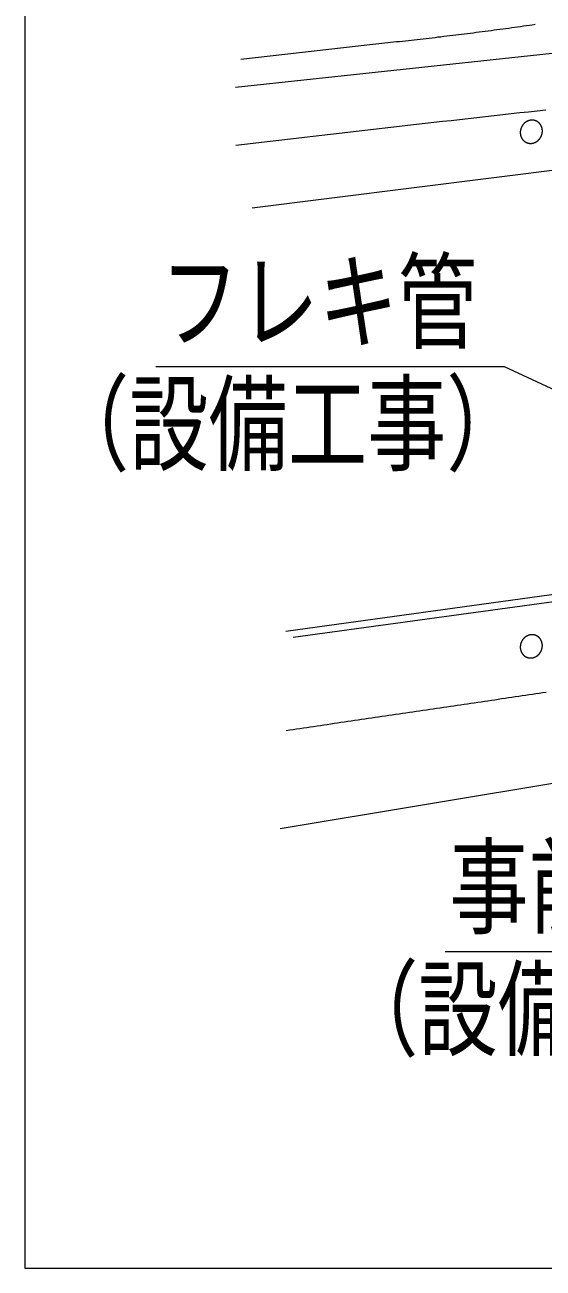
# Model space of a CAD drawing. Units: millimetres on the paper. Extents: x -305 to 305, y -152 to 152.
# Drawn here: x -231.65 to -215.57, y -111.63 to -73.02 of the extents above; entities that cross this region are included whole.
import ezdxf
from ezdxf.enums import TextEntityAlignment as Align

# ---------------------------------------------------------------- set-up
doc = ezdxf.new("R2010")
doc.units = ezdxf.units.MM
doc.layers.add('0-1_RV', color=7, linetype='Continuous', lineweight=9)
doc.styles.add('ＭＳ ゴシック', font='')
doc.styles.get('ＭＳ ゴシック').set_extended_font_data('MS Gothic')

msp = doc.modelspace()

# ---------------------------------------------------------------- linework, layer by layer
at = {"layer": '0-1_RV'}
for p, q in [((-190.34, -71.243), (-225.121, -74.963)), ((-220.853, -73.629), (-224.956, -74.095)), ((-203.038, -76.007), (-224.599, -78.712)), ((-223.557, -91.847), (-204.671, -89.251)), ((-223.324, -92.033), (-204.437, -89.438)), ((-215.635, -92.472), (-215.633, -92.468)), ((-194.004, -93.028), (-223.728, -97.988))]:
    msp.add_line(p, q, dxfattribs=at)
msp.add_lwpolyline([(-231.654, -111.629), (-164.163, -111.629), (-164.163, -45.625), (-231.654, -45.625)], close=True, dxfattribs=at)
for points in [[(-215.813, -73.013), (-215.905, -73.026), (-215.996, -73.039), (-216.088, -73.052), (-216.179, -73.065), (-216.27, -73.078), (-216.362, -73.091), (-216.453, -73.103), (-216.545, -73.116), (-216.636, -73.129), (-216.728, -73.141), (-216.819, -73.153), (-216.911, -73.166), (-217.002, -73.178), (-217.094, -73.19), (-217.185, -73.202), (-217.277, -73.214), (-217.368, -73.226), (-217.46, -73.238), (-217.551, -73.25), (-217.643, -73.262), (-217.734, -73.274), (-217.826, -73.285), (-217.917, -73.297), (-218.009, -73.308), (-218.101, -73.32), (-218.192, -73.331), (-218.284, -73.342), (-218.376, -73.353), (-218.467, -73.365), (-218.559, -73.376), (-218.65, -73.387), (-218.742, -73.398), (-218.834, -73.408), (-218.925, -73.419), (-219.017, -73.43), (-219.109, -73.441), (-219.201, -73.451)], [(-219.201, -73.451), (-219.292, -73.462), (-219.384, -73.472), (-219.476, -73.483), (-219.567, -73.493), (-219.659, -73.503), (-219.751, -73.513), (-219.843, -73.523), (-219.934, -73.533), (-220.026, -73.543), (-220.118, -73.553), (-220.21, -73.563), (-220.302, -73.573), (-220.393, -73.582), (-220.485, -73.592), (-220.577, -73.601), (-220.669, -73.611), (-220.761, -73.62), (-220.853, -73.629), (-220.853, -73.629)], [(-215.487, -75.668), (-215.755, -75.697), (-216.022, -75.727), (-216.29, -75.757), (-216.557, -75.787), (-216.824, -75.816), (-217.092, -75.846), (-217.359, -75.876), (-217.626, -75.906), (-217.893, -75.936), (-218.161, -75.966), (-218.428, -75.997), (-218.695, -76.027), (-218.963, -76.057), (-219.23, -76.087), (-219.497, -76.118), (-219.764, -76.148), (-220.032, -76.179), (-220.299, -76.209), (-220.566, -76.24), (-220.833, -76.271), (-221.101, -76.302), (-221.368, -76.333), (-221.635, -76.363)], [(-216.018, -75.997), (-216.023, -75.999), (-216.028, -76.001), (-216.033, -76.002), (-216.038, -76.004), (-216.042, -76.006), (-216.047, -76.008), (-216.052, -76.01), (-216.057, -76.012), (-216.061, -76.014), (-216.066, -76.017), (-216.07, -76.019), (-216.075, -76.021), (-216.08, -76.024), (-216.084, -76.026), (-216.088, -76.029), (-216.093, -76.032), (-216.097, -76.034), (-216.102, -76.037), (-216.106, -76.04), (-216.11, -76.043), (-216.114, -76.046), (-216.119, -76.049), (-216.123, -76.052), (-216.127, -76.055), (-216.131, -76.058), (-216.135, -76.061), (-216.139, -76.065), (-216.143, -76.068), (-216.147, -76.071), (-216.15, -76.075), (-216.154, -76.078), (-216.158, -76.082), (-216.162, -76.085), (-216.165, -76.089), (-216.169, -76.093), (-216.172, -76.096), (-216.176, -76.1), (-216.179, -76.104), (-216.183, -76.108)], [(-215.821, -75.993), (-215.826, -75.991), (-215.831, -75.99), (-215.836, -75.989), (-215.841, -75.988), (-215.846, -75.986), (-215.851, -75.985), (-215.856, -75.985), (-215.861, -75.984), (-215.866, -75.983), (-215.871, -75.982), (-215.876, -75.982), (-215.881, -75.981), (-215.887, -75.981), (-215.892, -75.98), (-215.897, -75.98), (-215.902, -75.98), (-215.907, -75.98), (-215.912, -75.98), (-215.917, -75.98), (-215.923, -75.98), (-215.928, -75.98), (-215.933, -75.98), (-215.938, -75.981), (-215.943, -75.981), (-215.948, -75.982), (-215.953, -75.982), (-215.958, -75.983), (-215.963, -75.984), (-215.969, -75.985), (-215.974, -75.986), (-215.979, -75.987), (-215.984, -75.988), (-215.989, -75.989), (-215.994, -75.99), (-215.999, -75.991), (-216.004, -75.993), (-216.009, -75.994), (-216.013, -75.996), (-216.018, -75.997)], [(-215.661, -76.108), (-215.664, -76.103), (-215.667, -76.099), (-215.67, -76.095), (-215.673, -76.091), (-215.677, -76.087), (-215.68, -76.084), (-215.683, -76.08), (-215.687, -76.076), (-215.691, -76.072), (-215.694, -76.069), (-215.698, -76.065), (-215.702, -76.062), (-215.705, -76.058), (-215.709, -76.055), (-215.713, -76.051), (-215.717, -76.048), (-215.721, -76.045), (-215.725, -76.042), (-215.729, -76.039), (-215.734, -76.036), (-215.738, -76.033), (-215.742, -76.03), (-215.746, -76.027), (-215.751, -76.024), (-215.755, -76.021), (-215.759, -76.019), (-215.764, -76.016), (-215.768, -76.014), (-215.773, -76.012), (-215.778, -76.009), (-215.782, -76.007), (-215.787, -76.005), (-215.792, -76.003), (-215.797, -76.001), (-215.801, -75.999), (-215.806, -75.998), (-215.811, -75.996), (-215.816, -75.994), (-215.821, -75.993)], [(-221.635, -76.363), (-221.902, -76.394), (-222.17, -76.426), (-222.437, -76.457), (-222.704, -76.488), (-222.971, -76.519), (-223.238, -76.55), (-223.505, -76.582), (-223.773, -76.613), (-224.04, -76.645), (-224.307, -76.676), (-224.574, -76.708), (-224.841, -76.74), (-225.108, -76.771)], [(-216.271, -76.286), (-216.272, -76.291), (-216.273, -76.296), (-216.274, -76.301), (-216.275, -76.306), (-216.275, -76.311), (-216.276, -76.316), (-216.277, -76.321), (-216.277, -76.326), (-216.278, -76.331), (-216.278, -76.337), (-216.279, -76.342), (-216.279, -76.347), (-216.279, -76.352), (-216.279, -76.357), (-216.279, -76.362), (-216.279, -76.367), (-216.279, -76.373), (-216.279, -76.378), (-216.279, -76.383), (-216.279, -76.388), (-216.278, -76.393), (-216.278, -76.398), (-216.277, -76.403), (-216.277, -76.408), (-216.276, -76.414), (-216.275, -76.419), (-216.275, -76.424), (-216.274, -76.429), (-216.273, -76.434), (-216.272, -76.439), (-216.271, -76.444), (-216.27, -76.449), (-216.269, -76.454), (-216.267, -76.459), (-216.266, -76.464), (-216.265, -76.469), (-216.263, -76.474), (-216.261, -76.479), (-216.26, -76.484)], [(-216.183, -76.108), (-216.186, -76.112), (-216.189, -76.116), (-216.193, -76.12), (-216.196, -76.124), (-216.199, -76.128), (-216.202, -76.132), (-216.205, -76.136), (-216.208, -76.14), (-216.211, -76.145), (-216.214, -76.149), (-216.216, -76.153), (-216.219, -76.158), (-216.222, -76.162), (-216.224, -76.166), (-216.227, -76.171), (-216.229, -76.175), (-216.232, -76.18), (-216.234, -76.184), (-216.237, -76.189), (-216.239, -76.194), (-216.241, -76.198), (-216.243, -76.203), (-216.245, -76.208), (-216.247, -76.212), (-216.249, -76.217), (-216.251, -76.222), (-216.253, -76.227), (-216.255, -76.231), (-216.257, -76.236), (-216.258, -76.241), (-216.26, -76.246), (-216.262, -76.251), (-216.263, -76.256), (-216.265, -76.261), (-216.266, -76.266), (-216.267, -76.271), (-216.269, -76.276), (-216.27, -76.281), (-216.271, -76.286)], [(-215.594, -76.294), (-215.594, -76.289), (-215.595, -76.284), (-215.595, -76.279), (-215.596, -76.273), (-215.597, -76.268), (-215.597, -76.263), (-215.598, -76.258), (-215.599, -76.253), (-215.6, -76.248), (-215.601, -76.243), (-215.602, -76.238), (-215.603, -76.233), (-215.604, -76.228), (-215.606, -76.223), (-215.607, -76.218), (-215.609, -76.213), (-215.61, -76.208), (-215.612, -76.203), (-215.613, -76.198), (-215.615, -76.194), (-215.617, -76.189), (-215.619, -76.184), (-215.621, -76.179), (-215.623, -76.174), (-215.625, -76.17), (-215.627, -76.165), (-215.629, -76.16), (-215.631, -76.156), (-215.634, -76.151), (-215.636, -76.147), (-215.638, -76.142), (-215.641, -76.138), (-215.644, -76.133), (-215.646, -76.129), (-215.649, -76.125), (-215.652, -76.12), (-215.655, -76.116), (-215.658, -76.112), (-215.661, -76.108)], [(-215.633, -76.488), (-215.63, -76.484), (-215.628, -76.479), (-215.626, -76.474), (-215.624, -76.47), (-215.622, -76.465), (-215.62, -76.46), (-215.618, -76.455), (-215.617, -76.451), (-215.615, -76.446), (-215.613, -76.441), (-215.612, -76.436), (-215.61, -76.431), (-215.609, -76.426), (-215.607, -76.421), (-215.606, -76.416), (-215.605, -76.411), (-215.603, -76.406), (-215.602, -76.401), (-215.601, -76.396), (-215.6, -76.391), (-215.599, -76.386), (-215.598, -76.381), (-215.598, -76.376), (-215.597, -76.371), (-215.596, -76.366), (-215.596, -76.361), (-215.595, -76.356), (-215.595, -76.35), (-215.594, -76.345), (-215.594, -76.34), (-215.594, -76.335), (-215.593, -76.33), (-215.593, -76.325), (-215.593, -76.32), (-215.593, -76.314), (-215.593, -76.309), (-215.594, -76.304), (-215.594, -76.299), (-215.594, -76.294)], [(-216.26, -76.484), (-216.258, -76.488), (-216.256, -76.493), (-216.255, -76.498), (-216.253, -76.503), (-216.251, -76.508), (-216.249, -76.512), (-216.246, -76.517), (-216.244, -76.522), (-216.242, -76.526), (-216.24, -76.531), (-216.237, -76.535), (-216.235, -76.54), (-216.232, -76.544), (-216.23, -76.549), (-216.227, -76.553), (-216.224, -76.557), (-216.221, -76.562), (-216.218, -76.566), (-216.215, -76.57), (-216.212, -76.574), (-216.209, -76.578), (-216.206, -76.582), (-216.203, -76.587), (-216.2, -76.59), (-216.196, -76.594), (-216.193, -76.598), (-216.189, -76.602), (-216.186, -76.606), (-216.182, -76.609), (-216.179, -76.613), (-216.175, -76.617), (-216.171, -76.62), (-216.167, -76.623), (-216.163, -76.627), (-216.159, -76.63), (-216.155, -76.633), (-216.151, -76.637), (-216.147, -76.64), (-216.143, -76.643)], [(-216.143, -76.643), (-216.139, -76.646), (-216.135, -76.648), (-216.13, -76.651), (-216.126, -76.654), (-216.121, -76.657), (-216.117, -76.659), (-216.113, -76.662), (-216.108, -76.664), (-216.103, -76.667), (-216.099, -76.669), (-216.094, -76.671), (-216.09, -76.673), (-216.085, -76.675), (-216.08, -76.677), (-216.075, -76.679), (-216.071, -76.681), (-216.066, -76.683), (-216.061, -76.685), (-216.056, -76.686), (-216.051, -76.688), (-216.046, -76.689), (-216.041, -76.691), (-216.036, -76.692), (-216.031, -76.693), (-216.026, -76.694), (-216.021, -76.696), (-216.016, -76.696), (-216.011, -76.697), (-216.006, -76.698), (-216.001, -76.699), (-215.996, -76.7), (-215.991, -76.7), (-215.986, -76.701), (-215.98, -76.701), (-215.975, -76.701), (-215.97, -76.701), (-215.965, -76.702), (-215.96, -76.702), (-215.955, -76.702)], [(-215.955, -76.702), (-215.95, -76.702), (-215.944, -76.701), (-215.939, -76.701), (-215.934, -76.701), (-215.929, -76.7), (-215.924, -76.7), (-215.919, -76.699), (-215.914, -76.699), (-215.909, -76.698), (-215.904, -76.697), (-215.899, -76.696), (-215.893, -76.695), (-215.888, -76.694), (-215.883, -76.693), (-215.878, -76.692), (-215.873, -76.69), (-215.868, -76.689), (-215.864, -76.688), (-215.859, -76.686), (-215.854, -76.685), (-215.849, -76.683), (-215.844, -76.681), (-215.839, -76.679), (-215.834, -76.678), (-215.83, -76.676), (-215.825, -76.674), (-215.82, -76.672), (-215.815, -76.669), (-215.811, -76.667), (-215.806, -76.665), (-215.802, -76.663), (-215.797, -76.66), (-215.793, -76.658), (-215.788, -76.655), (-215.784, -76.653), (-215.779, -76.65), (-215.775, -76.647), (-215.77, -76.645), (-215.766, -76.642)], [(-215.766, -76.642), (-215.762, -76.639), (-215.758, -76.636), (-215.754, -76.633), (-215.749, -76.63), (-215.745, -76.627), (-215.741, -76.624), (-215.737, -76.62), (-215.733, -76.617), (-215.729, -76.614), (-215.725, -76.61), (-215.722, -76.607), (-215.718, -76.604), (-215.714, -76.6), (-215.71, -76.596), (-215.707, -76.593), (-215.703, -76.589), (-215.7, -76.585), (-215.696, -76.582), (-215.693, -76.578), (-215.689, -76.574), (-215.686, -76.57), (-215.683, -76.566), (-215.679, -76.562), (-215.676, -76.558), (-215.673, -76.554), (-215.67, -76.55), (-215.667, -76.546), (-215.664, -76.542), (-215.661, -76.537), (-215.658, -76.533), (-215.655, -76.529), (-215.653, -76.524), (-215.65, -76.52), (-215.647, -76.516), (-215.645, -76.511), (-215.642, -76.507), (-215.64, -76.502), (-215.637, -76.498), (-215.635, -76.493)], [(-215.635, -76.493), (-215.633, -76.488), (-215.633, -76.488)], [(-227.588, -83.627), (-216.782, -83.627), (-212.722, -85.512)], [(-216.271, -92.266), (-216.272, -92.271), (-216.273, -92.276), (-216.274, -92.281), (-216.275, -92.286), (-216.275, -92.291), (-216.276, -92.296), (-216.277, -92.301), (-216.277, -92.306), (-216.278, -92.312), (-216.278, -92.317), (-216.279, -92.322), (-216.279, -92.327), (-216.279, -92.332), (-216.279, -92.337), (-216.279, -92.342), (-216.279, -92.347), (-216.279, -92.353), (-216.279, -92.358), (-216.279, -92.363), (-216.279, -92.368), (-216.278, -92.373), (-216.278, -92.378), (-216.277, -92.383), (-216.277, -92.389), (-216.276, -92.394), (-216.275, -92.399), (-216.275, -92.404), (-216.274, -92.409), (-216.273, -92.414), (-216.272, -92.419), (-216.271, -92.424), (-216.27, -92.429), (-216.268, -92.434), (-216.267, -92.439), (-216.266, -92.444), (-216.264, -92.449), (-216.263, -92.454), (-216.261, -92.459), (-216.26, -92.464)], [(-216.183, -92.088), (-216.187, -92.091), (-216.19, -92.095), (-216.193, -92.099), (-216.196, -92.103), (-216.2, -92.108), (-216.203, -92.112), (-216.206, -92.116), (-216.209, -92.12), (-216.211, -92.124), (-216.214, -92.129), (-216.217, -92.133), (-216.22, -92.137), (-216.222, -92.142), (-216.225, -92.146), (-216.228, -92.151), (-216.23, -92.155), (-216.233, -92.16), (-216.235, -92.164), (-216.237, -92.169), (-216.239, -92.173), (-216.242, -92.178), (-216.244, -92.183), (-216.246, -92.188), (-216.248, -92.192), (-216.25, -92.197), (-216.252, -92.202), (-216.254, -92.207), (-216.255, -92.211), (-216.257, -92.216), (-216.259, -92.221), (-216.26, -92.226), (-216.262, -92.231), (-216.264, -92.236), (-216.265, -92.241), (-216.266, -92.246), (-216.268, -92.251), (-216.269, -92.256), (-216.27, -92.261), (-216.271, -92.266)], [(-216.019, -91.977), (-216.024, -91.978), (-216.029, -91.98), (-216.034, -91.982), (-216.038, -91.984), (-216.043, -91.986), (-216.048, -91.988), (-216.053, -91.99), (-216.057, -91.992), (-216.062, -91.994), (-216.067, -91.996), (-216.071, -91.999), (-216.076, -92.001), (-216.08, -92.004), (-216.085, -92.006), (-216.089, -92.009), (-216.094, -92.011), (-216.098, -92.014), (-216.102, -92.017), (-216.107, -92.02), (-216.111, -92.022), (-216.115, -92.025), (-216.119, -92.028), (-216.123, -92.031), (-216.128, -92.035), (-216.132, -92.038), (-216.136, -92.041), (-216.14, -92.044), (-216.143, -92.048), (-216.147, -92.051), (-216.151, -92.054), (-216.155, -92.058), (-216.159, -92.061), (-216.162, -92.065), (-216.166, -92.069), (-216.17, -92.072), (-216.173, -92.076), (-216.177, -92.08), (-216.18, -92.084), (-216.183, -92.088)], [(-215.822, -91.973), (-215.827, -91.971), (-215.831, -91.97), (-215.836, -91.968), (-215.841, -91.967), (-215.846, -91.966), (-215.852, -91.965), (-215.857, -91.964), (-215.862, -91.963), (-215.867, -91.963), (-215.872, -91.962), (-215.877, -91.961), (-215.882, -91.961), (-215.887, -91.96), (-215.892, -91.96), (-215.897, -91.96), (-215.903, -91.959), (-215.908, -91.959), (-215.913, -91.959), (-215.918, -91.959), (-215.923, -91.96), (-215.928, -91.96), (-215.933, -91.96), (-215.939, -91.96), (-215.944, -91.961), (-215.949, -91.961), (-215.954, -91.962), (-215.959, -91.963), (-215.964, -91.963), (-215.969, -91.964), (-215.974, -91.965), (-215.979, -91.966), (-215.984, -91.967), (-215.989, -91.968), (-215.994, -91.97), (-215.999, -91.971), (-216.004, -91.972), (-216.009, -91.974), (-216.014, -91.975), (-216.019, -91.977)], [(-215.661, -92.087), (-215.664, -92.083), (-215.667, -92.079), (-215.67, -92.075), (-215.674, -92.071), (-215.677, -92.067), (-215.68, -92.063), (-215.684, -92.059), (-215.687, -92.055), (-215.691, -92.052), (-215.695, -92.048), (-215.698, -92.044), (-215.702, -92.041), (-215.706, -92.038), (-215.71, -92.034), (-215.714, -92.031), (-215.718, -92.028), (-215.722, -92.024), (-215.726, -92.021), (-215.73, -92.018), (-215.734, -92.015), (-215.738, -92.012), (-215.743, -92.009), (-215.747, -92.006), (-215.751, -92.004), (-215.756, -92.001), (-215.76, -91.999), (-215.765, -91.996), (-215.769, -91.994), (-215.774, -91.991), (-215.778, -91.989), (-215.783, -91.987), (-215.788, -91.985), (-215.792, -91.983), (-215.797, -91.981), (-215.802, -91.979), (-215.807, -91.977), (-215.812, -91.976), (-215.817, -91.974), (-215.822, -91.973)], [(-215.594, -92.273), (-215.594, -92.268), (-215.595, -92.263), (-215.595, -92.258), (-215.596, -92.253), (-215.597, -92.248), (-215.597, -92.243), (-215.598, -92.238), (-215.599, -92.232), (-215.6, -92.227), (-215.601, -92.222), (-215.602, -92.217), (-215.603, -92.212), (-215.605, -92.207), (-215.606, -92.202), (-215.607, -92.197), (-215.609, -92.192), (-215.61, -92.188), (-215.612, -92.183), (-215.613, -92.178), (-215.615, -92.173), (-215.617, -92.168), (-215.619, -92.163), (-215.621, -92.159), (-215.623, -92.154), (-215.625, -92.149), (-215.627, -92.144), (-215.629, -92.14), (-215.631, -92.135), (-215.634, -92.131), (-215.636, -92.126), (-215.639, -92.122), (-215.641, -92.117), (-215.644, -92.113), (-215.647, -92.108), (-215.649, -92.104), (-215.652, -92.1), (-215.655, -92.095), (-215.658, -92.091), (-215.661, -92.087)], [(-215.633, -92.468), (-215.63, -92.463), (-215.628, -92.459), (-215.626, -92.454), (-215.624, -92.449), (-215.622, -92.444), (-215.62, -92.44), (-215.618, -92.435), (-215.617, -92.43), (-215.615, -92.425), (-215.613, -92.42), (-215.612, -92.415), (-215.61, -92.41), (-215.609, -92.406), (-215.607, -92.401), (-215.606, -92.396), (-215.605, -92.391), (-215.603, -92.386), (-215.602, -92.381), (-215.601, -92.376), (-215.6, -92.371), (-215.599, -92.365), (-215.598, -92.36), (-215.597, -92.355), (-215.597, -92.35), (-215.596, -92.345), (-215.596, -92.34), (-215.595, -92.335), (-215.595, -92.33), (-215.594, -92.325), (-215.594, -92.32), (-215.594, -92.314), (-215.593, -92.309), (-215.593, -92.304), (-215.593, -92.299), (-215.593, -92.294), (-215.593, -92.289), (-215.594, -92.284), (-215.594, -92.278), (-215.594, -92.273)], [(-216.26, -92.464), (-216.258, -92.468), (-216.256, -92.473), (-216.254, -92.478), (-216.252, -92.483), (-216.25, -92.488), (-216.248, -92.492), (-216.246, -92.497), (-216.244, -92.502), (-216.242, -92.506), (-216.239, -92.511), (-216.237, -92.515), (-216.234, -92.52), (-216.232, -92.524), (-216.229, -92.529), (-216.227, -92.533), (-216.224, -92.537), (-216.221, -92.542), (-216.218, -92.546), (-216.215, -92.55), (-216.212, -92.554), (-216.209, -92.559), (-216.206, -92.563), (-216.203, -92.567), (-216.199, -92.571), (-216.196, -92.574), (-216.192, -92.578), (-216.189, -92.582), (-216.185, -92.586), (-216.182, -92.589), (-216.178, -92.593), (-216.174, -92.597), (-216.171, -92.6), (-216.167, -92.604), (-216.163, -92.607), (-216.159, -92.61), (-216.155, -92.613), (-216.151, -92.617), (-216.147, -92.62), (-216.143, -92.623)], [(-216.143, -92.623), (-216.138, -92.626), (-216.134, -92.629), (-216.13, -92.631), (-216.126, -92.634), (-216.121, -92.637), (-216.117, -92.639), (-216.112, -92.642), (-216.108, -92.644), (-216.103, -92.647), (-216.099, -92.649), (-216.094, -92.651), (-216.089, -92.654), (-216.085, -92.656), (-216.08, -92.658), (-216.075, -92.66), (-216.07, -92.662), (-216.065, -92.663), (-216.061, -92.665), (-216.056, -92.667), (-216.051, -92.668), (-216.046, -92.67), (-216.041, -92.671), (-216.036, -92.672), (-216.031, -92.673), (-216.026, -92.675), (-216.021, -92.676), (-216.016, -92.677), (-216.011, -92.678), (-216.006, -92.678), (-216.001, -92.679), (-215.995, -92.68), (-215.99, -92.68), (-215.985, -92.681), (-215.98, -92.681), (-215.975, -92.681), (-215.97, -92.682), (-215.965, -92.682), (-215.96, -92.682), (-215.954, -92.682)], [(-215.954, -92.682), (-215.949, -92.682), (-215.944, -92.681), (-215.939, -92.681), (-215.934, -92.681), (-215.929, -92.68), (-215.924, -92.68), (-215.918, -92.679), (-215.913, -92.679), (-215.908, -92.678), (-215.903, -92.677), (-215.898, -92.676), (-215.893, -92.675), (-215.888, -92.674), (-215.883, -92.673), (-215.878, -92.672), (-215.873, -92.67), (-215.868, -92.669), (-215.863, -92.668), (-215.858, -92.666), (-215.853, -92.664), (-215.848, -92.663), (-215.844, -92.661), (-215.839, -92.659), (-215.834, -92.657), (-215.829, -92.655), (-215.825, -92.653), (-215.82, -92.651), (-215.815, -92.649), (-215.81, -92.647), (-215.806, -92.645), (-215.801, -92.642), (-215.797, -92.64), (-215.792, -92.638), (-215.788, -92.635), (-215.783, -92.632), (-215.779, -92.63), (-215.775, -92.627), (-215.77, -92.624), (-215.766, -92.622)], [(-215.766, -92.622), (-215.762, -92.619), (-215.757, -92.616), (-215.753, -92.613), (-215.749, -92.61), (-215.745, -92.606), (-215.741, -92.603), (-215.737, -92.6), (-215.733, -92.597), (-215.729, -92.593), (-215.725, -92.59), (-215.721, -92.587), (-215.718, -92.583), (-215.714, -92.58), (-215.71, -92.576), (-215.707, -92.572), (-215.703, -92.569), (-215.699, -92.565), (-215.696, -92.561), (-215.693, -92.557), (-215.689, -92.553), (-215.686, -92.55), (-215.683, -92.546), (-215.679, -92.542), (-215.676, -92.538), (-215.673, -92.533), (-215.67, -92.529), (-215.667, -92.525), (-215.664, -92.521), (-215.661, -92.517), (-215.658, -92.512), (-215.655, -92.508), (-215.653, -92.504), (-215.65, -92.499), (-215.647, -92.495), (-215.645, -92.491), (-215.642, -92.486), (-215.64, -92.482), (-215.637, -92.477), (-215.635, -92.472)], [(-215.691, -93.783), (-215.797, -93.799), (-215.903, -93.815), (-216.009, -93.83), (-216.116, -93.846), (-216.222, -93.862), (-216.328, -93.877), (-216.434, -93.893), (-216.54, -93.909), (-216.646, -93.924), (-216.752, -93.94), (-216.858, -93.955), (-216.964, -93.971), (-217.07, -93.987), (-217.176, -94.002), (-217.282, -94.018), (-217.389, -94.034), (-217.495, -94.049), (-217.601, -94.065), (-217.707, -94.081), (-217.813, -94.096), (-217.919, -94.112), (-218.025, -94.127), (-218.131, -94.143), (-218.237, -94.159), (-218.343, -94.174), (-218.449, -94.19), (-218.556, -94.206), (-218.662, -94.221), (-218.768, -94.237), (-218.874, -94.253), (-218.98, -94.268), (-219.086, -94.284), (-219.192, -94.299), (-219.298, -94.315), (-219.404, -94.331), (-219.51, -94.346), (-219.616, -94.362), (-219.722, -94.378), (-219.829, -94.393)], [(-215.479, -93.752), (-215.585, -93.768), (-215.691, -93.783)], [(-219.829, -94.393), (-219.935, -94.409), (-220.041, -94.424), (-220.147, -94.44), (-220.253, -94.456), (-220.359, -94.471), (-220.465, -94.487), (-220.571, -94.503), (-220.677, -94.518), (-220.783, -94.534), (-220.889, -94.55), (-220.996, -94.565), (-221.102, -94.581), (-221.208, -94.596), (-221.314, -94.612), (-221.42, -94.628), (-221.526, -94.643), (-221.632, -94.659), (-221.738, -94.675), (-221.844, -94.69), (-221.95, -94.706), (-222.056, -94.721), (-222.162, -94.737), (-222.269, -94.753), (-222.375, -94.768), (-222.481, -94.784), (-222.587, -94.8), (-222.693, -94.815), (-222.799, -94.831), (-222.905, -94.846), (-223.011, -94.862), (-223.117, -94.878), (-223.223, -94.893), (-223.329, -94.909), (-223.436, -94.925), (-223.542, -94.94), (-223.542, -94.94)], [(-218.614, -101.801), (-207.808, -101.801), (-204.329, -95.961)]]:
    msp.add_lwpolyline(points, dxfattribs=at)

# ---------------------------------------------------------------- texts
at = {"layer": '0-1_RV', "style": 'ＭＳ ゴシック', "width": 0.75}
for s, p in [('\u3000フレキ管', (-229.917, -83.539)), ('（設備工事）', (-230.875, -87.331)), ('\u3000事前配管', (-220.943, -101.713)), ('（設備工事）', (-221.901, -105.505))]:
    msp.add_text(s, height=2.405, dxfattribs=at).set_placement(p, align=Align.BOTTOM_LEFT)

doc.saveas('drawing.dxf')
